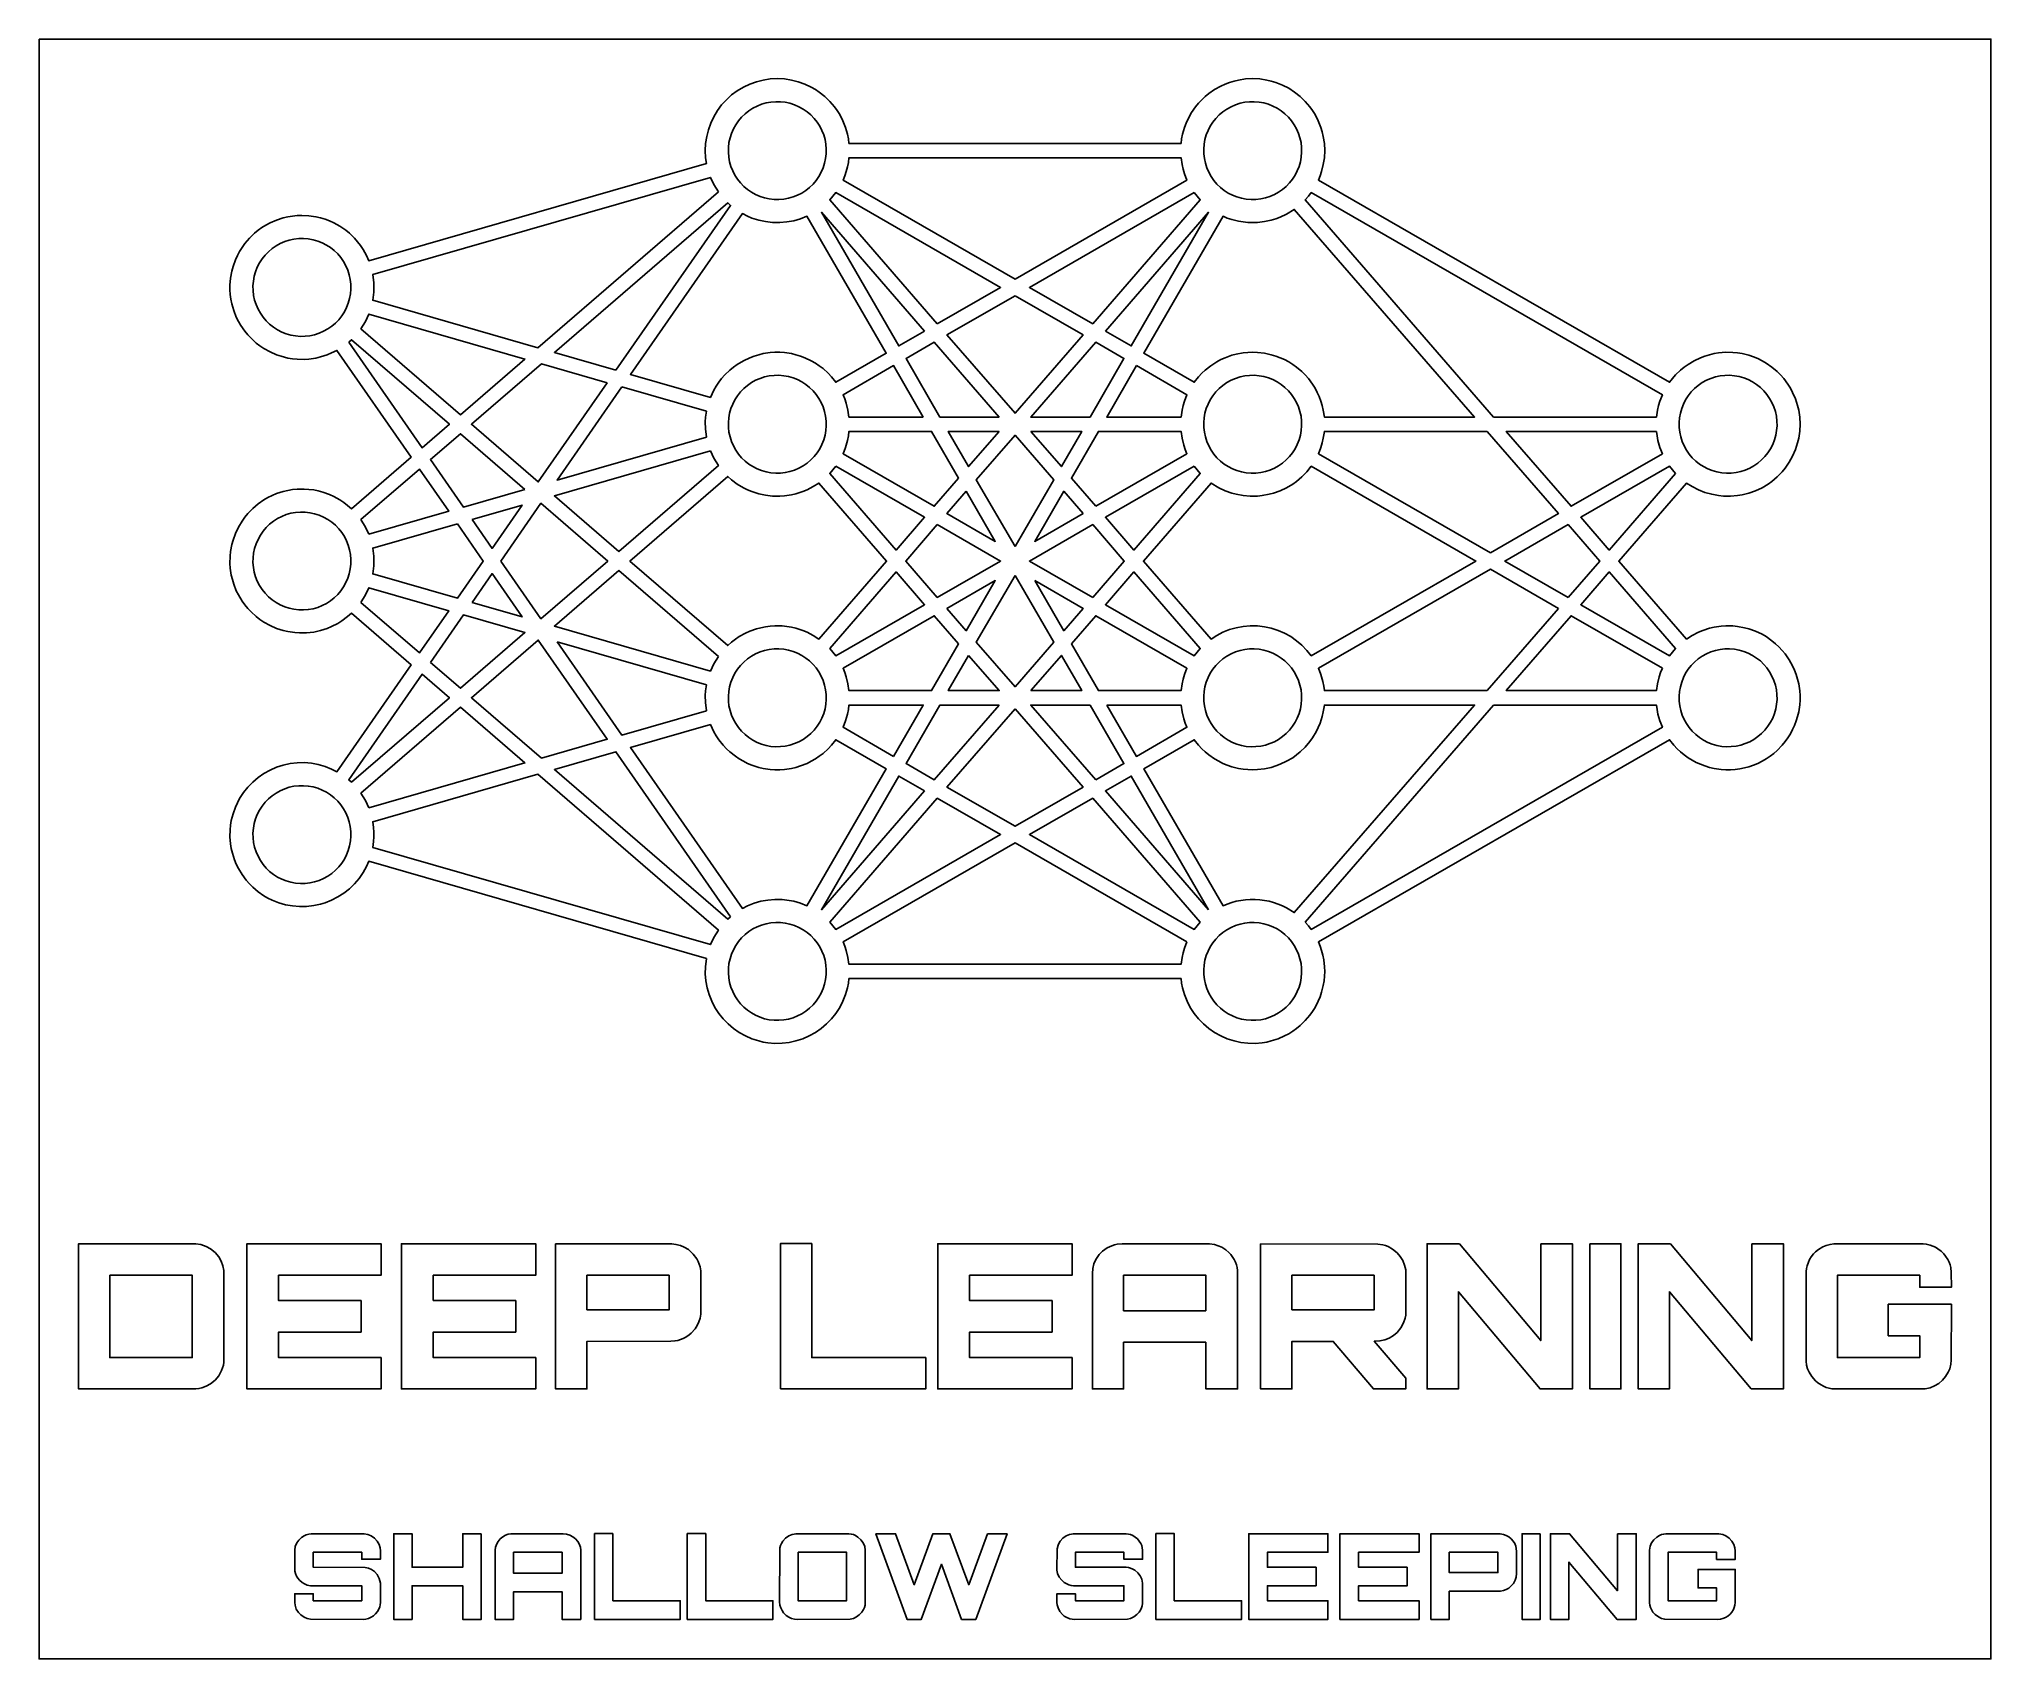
# Model space of a CAD drawing. Header units: millimetres. Extents: x 0 to 272, y 0 to 226.
import ezdxf

# ---------------------------------------------------------------- set-up
doc = ezdxf.new("R2010")
doc.units = ezdxf.units.MM

msp = doc.modelspace()

# ---------------------------------------------------------------- linework, layer by layer
at = {"layer": 'ENTGITTERRAHMEN'}
msp.add_lwpolyline([(0.5, 225.5), (271.5, 225.5), (271.5, 0.5), (0.5, 0.5)], close=True, dxfattribs=at)
at = {"layer": 'MOTIV'}
for points in [[(43.593, 198.518), (43.088, 198.934), (42.281, 199.492), (41.423, 199.969), (40.827, 200.239), (40.214, 200.469), (39.588, 200.659), (38.951, 200.808), (37.98, 200.952), (37, 201), (36.346, 200.979), (35.695, 200.914), (35.049, 200.808), (34.412, 200.659), (33.477, 200.359), (32.577, 199.969), (32, 199.66), (31.444, 199.315), (30.912, 198.934), (30.407, 198.518), (29.701, 197.836), (29.066, 197.088), (28.685, 196.556), (28.34, 196), (28.031, 195.423), (27.761, 194.827), (27.431, 193.903), (27.261, 193.271), (27.086, 192.305), (27.005, 191.327), (27.005, 190.673), (27.048, 190.02), (27.134, 189.371), (27.261, 188.729), (27.531, 187.786), (27.891, 186.873), (28.181, 186.286), (28.508, 185.719), (29.066, 184.912), (29.482, 184.407), (29.929, 183.929), (30.656, 183.27), (31.175, 182.872), (31.719, 182.508), (32.577, 182.031), (33.477, 181.641), (34.097, 181.431), (35.049, 181.192), (35.695, 181.086), (36.346, 181.021), (37.327, 181.005), (37.98, 181.048), (38.951, 181.192), (39.588, 181.341), (40.523, 181.641), (41.127, 181.891), (41.855, 182.259), (52.165, 167.419), (43.876, 160.26), (43.344, 160.73), (42.825, 161.128), (42.281, 161.492), (41.423, 161.969), (40.827, 162.239), (39.903, 162.569), (39.271, 162.739), (38.629, 162.866), (37.98, 162.952), (37.327, 162.995), (36.346, 162.979), (35.695, 162.914), (35.049, 162.808), (34.412, 162.659), (33.477, 162.359), (32.873, 162.109), (32.286, 161.819), (31.719, 161.492), (30.912, 160.934), (30.164, 160.299), (29.482, 159.593), (29.066, 159.088), (28.685, 158.556), (28.181, 157.714), (27.761, 156.827), (27.431, 155.903), (27.261, 155.271), (27.086, 154.305), (27.021, 153.654), (27.005, 152.673), (27.048, 152.02), (27.192, 151.049), (27.341, 150.412), (27.531, 149.786), (27.891, 148.873), (28.181, 148.286), (28.685, 147.444), (29.066, 146.912), (29.482, 146.407), (29.929, 145.929), (30.656, 145.27), (31.175, 144.872), (31.719, 144.508), (32.577, 144.031), (33.477, 143.641), (34.412, 143.341), (35.049, 143.192), (36.02, 143.048), (36.673, 143.005), (37.654, 143.021), (38.629, 143.134), (39.588, 143.341), (40.523, 143.641), (41.127, 143.891), (42, 144.34), (42.556, 144.685), (43.344, 145.27), (43.876, 145.74), (52.165, 138.581), (41.855, 123.741), (41.127, 124.109), (40.214, 124.469), (39.271, 124.739), (38.305, 124.914), (37.327, 124.995), (36.346, 124.979), (35.371, 124.866), (34.412, 124.659), (33.477, 124.359), (32.577, 123.969), (31.719, 123.492), (30.912, 122.934), (30.164, 122.299), (29.482, 121.593), (28.872, 120.825), (28.34, 120), (28.031, 119.423), (27.761, 118.827), (27.431, 117.903), (27.192, 116.951), (27.086, 116.305), (27.021, 115.654), (27.005, 114.673), (27.086, 113.695), (27.192, 113.049), (27.341, 112.412), (27.641, 111.477), (27.891, 110.873), (28.181, 110.286), (28.685, 109.444), (29.27, 108.656), (29.701, 108.164), (30.164, 107.701), (30.912, 107.066), (31.719, 106.508), (32.286, 106.181), (32.873, 105.891), (33.786, 105.531), (34.729, 105.261), (35.695, 105.086), (36.673, 105.005), (37.654, 105.021), (38.629, 105.134), (39.588, 105.341), (40.214, 105.531), (41.127, 105.891), (42, 106.34), (42.825, 106.872), (43.593, 107.482), (44.299, 108.164), (44.934, 108.912), (45.492, 109.719), (45.969, 110.577), (46.284, 111.287), (93.163, 97.791), (93.021, 96.654), (93.005, 95.673), (93.086, 94.695), (93.261, 93.729), (93.531, 92.786), (93.891, 91.873), (94.34, 91), (94.872, 90.175), (95.482, 89.407), (96.164, 88.701), (96.912, 88.066), (97.719, 87.508), (98.577, 87.031), (99.477, 86.641), (100.412, 86.341), (101.049, 86.192), (101.695, 86.086), (102.673, 86.005), (103.654, 86.021), (104.629, 86.134), (105.588, 86.341), (106.523, 86.641), (107.423, 87.031), (108.281, 87.508), (109.088, 88.066), (109.836, 88.701), (110.518, 89.407), (111.128, 90.175), (111.66, 91), (112.109, 91.873), (112.469, 92.786), (112.739, 93.729), (112.866, 94.371), (112.95, 95), (159.05, 95), (159.134, 94.371), (159.261, 93.729), (159.531, 92.786), (159.891, 91.873), (160.34, 91), (160.872, 90.175), (161.482, 89.407), (162.164, 88.701), (162.912, 88.066), (163.719, 87.508), (164.577, 87.031), (165.477, 86.641), (166.412, 86.341), (167.371, 86.134), (168.346, 86.021), (169.327, 86.005), (170.305, 86.086), (170.951, 86.192), (171.588, 86.341), (172.523, 86.641), (173.423, 87.031), (174, 87.34), (174.556, 87.685), (175.088, 88.066), (175.593, 88.482), (176.299, 89.164), (176.934, 89.912), (177.315, 90.444), (177.66, 91), (178.109, 91.873), (178.359, 92.477), (178.569, 93.097), (178.808, 94.049), (178.914, 94.695), (178.979, 95.346), (179, 96), (178.979, 96.654), (178.866, 97.629), (178.739, 98.271), (178.569, 98.903), (178.359, 99.523), (178.121, 100.098), (226.876, 128.169), (227.482, 127.407), (227.929, 126.929), (228.407, 126.482), (228.912, 126.066), (229.444, 125.685), (230, 125.34), (230.577, 125.031), (231.173, 124.761), (231.786, 124.531), (232.412, 124.341), (233.049, 124.192), (234.02, 124.048), (234.673, 124.005), (235.327, 124.005), (235.98, 124.048), (236.629, 124.134), (237.271, 124.261), (237.903, 124.431), (238.523, 124.641), (239.127, 124.891), (239.714, 125.181), (240.281, 125.508), (240.825, 125.872), (241.344, 126.27), (241.836, 126.701), (242.518, 127.407), (242.934, 127.912), (243.315, 128.444), (243.66, 129), (243.969, 129.577), (244.239, 130.173), (244.469, 130.786), (244.659, 131.412), (244.808, 132.049), (244.952, 133.02), (244.995, 133.673), (244.995, 134.327), (244.952, 134.98), (244.808, 135.951), (244.659, 136.588), (244.469, 137.214), (244.239, 137.827), (243.969, 138.423), (243.492, 139.281), (242.934, 140.088), (242.518, 140.593), (242.071, 141.071), (241.593, 141.518), (241.088, 141.934), (240.281, 142.492), (239.714, 142.819), (238.827, 143.239), (237.903, 143.569), (237.271, 143.739), (236.305, 143.914), (235.654, 143.979), (234.673, 143.995), (234.02, 143.952), (233.049, 143.808), (232.412, 143.659), (231.477, 143.359), (230.873, 143.109), (230, 142.66), (229.232, 142.167), (219.824, 153), (229.232, 163.833), (230, 163.34), (230.873, 162.891), (231.786, 162.531), (232.729, 162.261), (233.695, 162.086), (234.346, 162.021), (235.327, 162.005), (236.305, 162.086), (236.951, 162.192), (237.903, 162.431), (238.827, 162.761), (239.714, 163.181), (240.556, 163.685), (241.088, 164.066), (241.836, 164.701), (242.518, 165.407), (242.934, 165.912), (243.492, 166.719), (243.969, 167.577), (244.359, 168.477), (244.659, 169.412), (244.808, 170.049), (244.952, 171.02), (245, 172), (244.952, 172.98), (244.808, 173.951), (244.659, 174.588), (244.359, 175.523), (243.969, 176.423), (243.66, 177), (243.315, 177.556), (242.73, 178.344), (242.299, 178.836), (241.836, 179.299), (241.088, 179.934), (240.281, 180.492), (239.714, 180.819), (239.127, 181.109), (238.523, 181.359), (237.903, 181.569), (236.951, 181.808), (236.305, 181.914), (235.654, 181.979), (234.673, 181.995), (233.695, 181.914), (233.049, 181.808), (232.412, 181.659), (231.786, 181.469), (231.173, 181.239), (230.286, 180.819), (229.444, 180.315), (228.912, 179.934), (228.407, 179.518), (227.701, 178.836), (227.27, 178.344), (226.876, 177.831), (178.121, 205.902), (178.359, 206.477), (178.569, 207.097), (178.808, 208.049), (178.952, 209.02), (179, 210), (178.952, 210.98), (178.808, 211.951), (178.659, 212.588), (178.469, 213.214), (178.109, 214.127), (177.66, 215), (177.315, 215.556), (176.934, 216.088), (176.299, 216.836), (175.593, 217.518), (174.825, 218.128), (174, 218.66), (173.127, 219.109), (172.214, 219.469), (171.588, 219.659), (170.951, 219.808), (169.98, 219.952), (169, 220), (168.02, 219.952), (167.049, 219.808), (166.412, 219.659), (165.786, 219.469), (165.173, 219.239), (164.577, 218.969), (163.719, 218.492), (162.912, 217.934), (162.407, 217.518), (161.929, 217.071), (161.482, 216.593), (161.066, 216.088), (160.508, 215.281), (160.031, 214.423), (159.761, 213.827), (159.531, 213.214), (159.261, 212.271), (159.134, 211.629), (159.05, 211), (112.95, 211), (112.866, 211.629), (112.739, 212.271), (112.469, 213.214), (112.109, 214.127), (111.66, 215), (111.315, 215.556), (110.934, 216.088), (110.299, 216.836), (109.593, 217.518), (108.825, 218.128), (108.281, 218.492), (107.714, 218.819), (106.827, 219.239), (105.903, 219.569), (104.951, 219.808), (103.98, 219.952), (103, 220), (102.02, 219.952), (101.049, 219.808), (100.097, 219.569), (99.173, 219.239), (98.286, 218.819), (97.444, 218.315), (96.656, 217.73), (95.929, 217.071), (95.27, 216.344), (94.685, 215.556), (94.181, 214.714), (93.761, 213.827), (93.431, 212.903), (93.192, 211.951), (93.048, 210.98), (93, 210), (93.048, 209.02), (93.163, 208.209), (46.284, 194.713), (45.969, 195.423), (45.492, 196.281), (45.128, 196.825), (44.73, 197.344), (44.299, 197.836)], [(109.099, 206.992), (108.775, 206.409), (108.395, 205.86), (107.963, 205.352), (107.484, 204.887), (106.961, 204.473), (106.4, 204.111), (105.806, 203.806), (105.186, 203.561), (104.544, 203.378), (103.888, 203.258), (103.222, 203.204), (102.555, 203.215), (101.892, 203.291), (101.24, 203.432), (100.605, 203.636), (99.992, 203.901), (99.409, 204.225), (98.86, 204.605), (98.352, 205.037), (97.887, 205.516), (97.473, 206.039), (97.111, 206.6), (96.806, 207.194), (96.561, 207.814), (96.378, 208.456), (96.258, 209.112), (96.204, 209.778), (96.215, 210.445), (96.291, 211.108), (96.432, 211.76), (96.636, 212.395), (96.901, 213.008), (97.225, 213.591), (97.605, 214.14), (98.037, 214.648), (98.516, 215.113), (99.039, 215.527), (99.6, 215.889), (100.194, 216.194), (100.814, 216.439), (101.456, 216.622), (102.112, 216.742), (102.778, 216.796), (103.445, 216.785), (104.108, 216.709), (104.76, 216.568), (105.395, 216.364), (106.008, 216.099), (106.591, 215.775), (107.14, 215.395), (107.648, 214.963), (108.113, 214.484), (108.527, 213.961), (108.889, 213.4), (109.194, 212.806), (109.439, 212.186), (109.622, 211.544), (109.742, 210.888), (109.796, 210.222), (109.785, 209.555), (109.709, 208.892), (109.568, 208.24), (109.364, 207.605)], [(175.194, 207.194), (174.889, 206.6), (174.527, 206.039), (174.113, 205.516), (173.648, 205.037), (173.14, 204.605), (172.591, 204.225), (172.008, 203.901), (171.395, 203.636), (170.76, 203.432), (170.108, 203.291), (169.445, 203.215), (168.778, 203.204), (168.112, 203.258), (167.456, 203.378), (166.814, 203.561), (166.194, 203.806), (165.6, 204.111), (165.039, 204.473), (164.516, 204.887), (164.037, 205.352), (163.605, 205.86), (163.225, 206.409), (162.901, 206.992), (162.636, 207.605), (162.432, 208.24), (162.291, 208.892), (162.215, 209.555), (162.204, 210.222), (162.258, 210.888), (162.378, 211.544), (162.561, 212.186), (162.806, 212.806), (163.111, 213.4), (163.473, 213.961), (163.887, 214.484), (164.352, 214.963), (164.86, 215.395), (165.409, 215.775), (165.992, 216.099), (166.605, 216.364), (167.24, 216.568), (167.892, 216.709), (168.555, 216.785), (169.222, 216.796), (169.888, 216.742), (170.544, 216.622), (171.186, 216.439), (171.806, 216.194), (172.4, 215.889), (172.961, 215.527), (173.484, 215.113), (173.963, 214.648), (174.395, 214.14), (174.775, 213.591), (175.099, 213.008), (175.364, 212.395), (175.568, 211.76), (175.709, 211.108), (175.785, 210.445), (175.796, 209.778), (175.742, 209.112), (175.622, 208.456), (175.439, 207.814)], [(159.341, 207.412), (159.531, 206.786), (159.879, 205.902), (136, 192.154), (112.121, 205.902), (112.359, 206.477), (112.569, 207.097), (112.739, 207.729), (112.866, 208.371), (112.95, 209), (159.05, 209), (159.192, 208.049)], [(94.817, 204.254), (69.756, 182.611), (46.837, 189.209), (46.979, 190.346), (47, 191), (46.979, 191.654), (46.837, 192.791), (93.716, 206.287), (94.181, 205.286)], [(125.215, 185.944), (110.279, 203.144), (110.73, 203.656), (111.124, 204.169), (133.996, 191)], [(160.876, 204.169), (161.27, 203.656), (161.721, 203.144), (146.785, 185.944), (138.004, 191)], [(225.05, 173), (202.456, 173), (176.279, 203.144), (176.73, 203.656), (177.124, 204.169), (225.879, 176.098), (225.531, 175.214), (225.341, 174.588), (225.192, 173.951)], [(80.588, 179.493), (72.051, 181.95), (96.124, 202.74), (96.502, 202.4)], [(103.327, 200.005), (104.305, 200.086), (105.271, 200.261), (106.214, 200.531), (107.12, 200.888), (118.132, 181.866), (111.124, 177.831), (110.518, 178.593), (110.071, 179.071), (109.344, 179.73), (108.825, 180.128), (108.281, 180.492), (107.714, 180.819), (106.827, 181.239), (106.214, 181.469), (105.588, 181.659), (104.951, 181.808), (103.98, 181.952), (103.327, 181.995), (102.673, 181.995), (102.02, 181.952), (101.049, 181.808), (100.412, 181.659), (99.786, 181.469), (99.173, 181.239), (98.286, 180.819), (97.444, 180.315), (96.912, 179.934), (96.407, 179.518), (95.701, 178.836), (95.27, 178.344), (94.872, 177.825), (94.508, 177.281), (94.181, 176.714), (93.716, 175.713), (82.617, 178.908), (98.145, 201.259), (98.873, 200.891), (99.477, 200.641), (100.412, 200.341), (101.371, 200.134), (102.346, 200.021)], [(123.449, 184.928), (119.866, 182.864), (109.115, 201.433)], [(148.551, 184.928), (162.885, 201.433), (152.134, 182.864)], [(169, 200), (169.654, 200.021), (170.629, 200.134), (171.588, 200.341), (172.214, 200.531), (172.827, 200.761), (173.714, 201.181), (174.768, 201.833), (199.807, 173), (178.95, 173), (178.808, 173.951), (178.659, 174.588), (178.469, 175.214), (178.239, 175.827), (177.969, 176.423), (177.66, 177), (177.315, 177.556), (176.73, 178.344), (176.299, 178.836), (175.836, 179.299), (175.088, 179.934), (174.556, 180.315), (174, 180.66), (173.423, 180.969), (172.827, 181.239), (172.214, 181.469), (171.588, 181.659), (170.629, 181.866), (169.654, 181.979), (169, 182), (168.346, 181.979), (167.695, 181.914), (166.729, 181.739), (166.097, 181.569), (165.173, 181.239), (164.577, 180.969), (164, 180.66), (163.175, 180.128), (162.407, 179.518), (161.929, 179.071), (161.482, 178.593), (160.876, 177.831), (153.868, 181.866), (164.88, 200.888), (165.477, 200.641), (166.097, 200.431), (167.049, 200.192), (167.695, 200.086), (168.346, 200.021)], [(43.194, 188.194), (42.889, 187.6), (42.527, 187.039), (42.113, 186.516), (41.648, 186.037), (41.14, 185.605), (40.591, 185.225), (40.008, 184.901), (39.395, 184.636), (38.76, 184.432), (38.108, 184.291), (37.445, 184.215), (36.778, 184.204), (36.112, 184.258), (35.456, 184.378), (34.814, 184.561), (34.194, 184.806), (33.6, 185.111), (33.039, 185.473), (32.516, 185.887), (32.037, 186.352), (31.605, 186.86), (31.225, 187.409), (30.901, 187.992), (30.636, 188.605), (30.432, 189.24), (30.291, 189.892), (30.215, 190.555), (30.204, 191.222), (30.258, 191.888), (30.378, 192.544), (30.561, 193.186), (30.806, 193.806), (31.111, 194.4), (31.473, 194.961), (31.887, 195.484), (32.352, 195.963), (32.86, 196.395), (33.409, 196.775), (33.992, 197.099), (34.605, 197.364), (35.24, 197.568), (35.892, 197.709), (36.555, 197.785), (37.222, 197.796), (37.888, 197.742), (38.544, 197.622), (39.186, 197.439), (39.806, 197.194), (40.4, 196.889), (40.961, 196.527), (41.484, 196.113), (41.963, 195.648), (42.395, 195.14), (42.775, 194.591), (43.099, 194.008), (43.364, 193.395), (43.568, 192.76), (43.709, 192.108), (43.785, 191.445), (43.796, 190.778), (43.742, 190.112), (43.622, 189.456), (43.439, 188.814)], [(136, 189.846), (145.449, 184.406), (136, 173.525), (126.551, 184.406)], [(45.819, 186.286), (46.284, 187.287), (67.949, 181.05), (59, 173.321), (45.183, 185.254)], [(43.498, 183.4), (43.876, 183.74), (57.47, 172), (53.687, 168.733)], [(133.807, 173), (125.577, 173), (120.868, 181.134), (124.785, 183.389)], [(146.423, 173), (138.193, 173), (147.215, 183.389), (151.132, 181.134)], [(79.383, 177.758), (69.813, 163.983), (60.53, 172), (70.244, 180.389)], [(123.266, 173), (112.95, 173), (112.808, 173.951), (112.569, 174.903), (112.359, 175.523), (112.121, 176.098), (119.134, 180.136)], [(152.866, 180.136), (159.879, 176.098), (159.531, 175.214), (159.341, 174.588), (159.192, 173.951), (159.05, 173), (148.734, 173)], [(81.412, 177.174), (93.163, 173.791), (93.048, 172.98), (93.005, 172.327), (93.021, 171.346), (93.163, 170.209), (72.426, 164.239)], [(109.194, 169.194), (108.889, 168.6), (108.527, 168.039), (108.113, 167.516), (107.648, 167.037), (107.14, 166.605), (106.591, 166.225), (106.008, 165.901), (105.395, 165.636), (104.76, 165.432), (104.108, 165.291), (103.445, 165.215), (102.778, 165.204), (102.112, 165.258), (101.456, 165.378), (100.814, 165.561), (100.194, 165.806), (99.6, 166.111), (99.039, 166.473), (98.516, 166.887), (98.037, 167.352), (97.605, 167.86), (97.225, 168.409), (96.901, 168.992), (96.636, 169.605), (96.432, 170.24), (96.291, 170.892), (96.215, 171.555), (96.204, 172.222), (96.258, 172.888), (96.378, 173.544), (96.561, 174.186), (96.806, 174.806), (97.111, 175.4), (97.473, 175.961), (97.887, 176.484), (98.352, 176.963), (98.86, 177.395), (99.409, 177.775), (99.992, 178.099), (100.605, 178.364), (101.24, 178.568), (101.892, 178.709), (102.555, 178.785), (103.222, 178.796), (103.888, 178.742), (104.544, 178.622), (105.186, 178.439), (105.806, 178.194), (106.4, 177.889), (106.961, 177.527), (107.484, 177.113), (107.963, 176.648), (108.395, 176.14), (108.775, 175.591), (109.099, 175.008), (109.364, 174.395), (109.568, 173.76), (109.709, 173.108), (109.785, 172.445), (109.796, 171.778), (109.742, 171.112), (109.622, 170.456), (109.439, 169.814)], [(175.194, 169.194), (174.889, 168.6), (174.527, 168.039), (174.113, 167.516), (173.648, 167.037), (173.14, 166.605), (172.591, 166.225), (172.008, 165.901), (171.395, 165.636), (170.76, 165.432), (170.108, 165.291), (169.445, 165.215), (168.778, 165.204), (168.112, 165.258), (167.456, 165.378), (166.814, 165.561), (166.194, 165.806), (165.6, 166.111), (165.039, 166.473), (164.516, 166.887), (164.037, 167.352), (163.605, 167.86), (163.225, 168.409), (162.901, 168.992), (162.636, 169.605), (162.432, 170.24), (162.291, 170.892), (162.215, 171.555), (162.204, 172.222), (162.258, 172.888), (162.378, 173.544), (162.561, 174.186), (162.806, 174.806), (163.111, 175.4), (163.473, 175.961), (163.887, 176.484), (164.352, 176.963), (164.86, 177.395), (165.409, 177.775), (165.992, 178.099), (166.605, 178.364), (167.24, 178.568), (167.892, 178.709), (168.555, 178.785), (169.222, 178.796), (169.888, 178.742), (170.544, 178.622), (171.186, 178.439), (171.806, 178.194), (172.4, 177.889), (172.961, 177.527), (173.484, 177.113), (173.963, 176.648), (174.395, 176.14), (174.775, 175.591), (175.099, 175.008), (175.364, 174.395), (175.568, 173.76), (175.709, 173.108), (175.785, 172.445), (175.796, 171.778), (175.742, 171.112), (175.622, 170.456), (175.439, 169.814)], [(241.194, 169.194), (240.889, 168.6), (240.527, 168.039), (240.113, 167.516), (239.648, 167.037), (239.14, 166.605), (238.591, 166.225), (238.008, 165.901), (237.395, 165.636), (236.76, 165.432), (236.108, 165.291), (235.445, 165.215), (234.778, 165.204), (234.112, 165.258), (233.456, 165.378), (232.814, 165.561), (232.194, 165.806), (231.6, 166.111), (231.039, 166.473), (230.516, 166.887), (230.037, 167.352), (229.605, 167.86), (229.225, 168.409), (228.901, 168.992), (228.636, 169.605), (228.432, 170.24), (228.291, 170.892), (228.215, 171.555), (228.204, 172.222), (228.258, 172.888), (228.378, 173.544), (228.561, 174.186), (228.806, 174.806), (229.111, 175.4), (229.473, 175.961), (229.887, 176.484), (230.352, 176.963), (230.86, 177.395), (231.409, 177.775), (231.992, 178.099), (232.605, 178.364), (233.24, 178.568), (233.892, 178.709), (234.555, 178.785), (235.222, 178.796), (235.888, 178.742), (236.544, 178.622), (237.186, 178.439), (237.806, 178.194), (238.4, 177.889), (238.961, 177.527), (239.484, 177.113), (239.963, 176.648), (240.395, 176.14), (240.775, 175.591), (241.099, 175.008), (241.364, 174.395), (241.568, 173.76), (241.709, 173.108), (241.785, 172.445), (241.796, 171.778), (241.742, 171.112), (241.622, 170.456), (241.439, 169.814)], [(128.177, 164.517), (124.785, 160.611), (112.121, 167.902), (112.469, 168.786), (112.739, 169.729), (112.866, 170.371), (112.95, 171), (124.423, 171)], [(133.807, 171), (129.564, 166.113), (126.734, 171)], [(138.193, 171), (145.266, 171), (142.436, 166.113)], [(147.215, 160.611), (143.823, 164.517), (147.577, 171), (159.05, 171), (159.192, 170.049), (159.431, 169.097), (159.641, 168.477), (159.879, 167.902)], [(202, 154.154), (178.121, 167.902), (178.469, 168.786), (178.659, 169.412), (178.808, 170.049), (178.95, 171), (201.544, 171), (211.449, 159.594)], [(225.05, 171), (225.134, 170.371), (225.261, 169.729), (225.531, 168.786), (225.879, 167.902), (213.215, 160.611), (204.193, 171)], [(67.949, 162.95), (59.412, 160.493), (54.835, 167.081), (59, 170.679)], [(93.716, 168.287), (94.181, 167.286), (94.817, 166.254), (81, 154.321), (72.051, 162.05)], [(136, 154.996), (130.623, 164.283), (136, 170.475), (141.377, 164.283)], [(46.284, 156.713), (45.819, 157.714), (45.183, 158.746), (53.313, 165.767), (57.383, 159.908)], [(111.124, 166.169), (123.449, 159.072), (119.5, 154.525), (110.279, 165.144), (110.73, 165.656)], [(160.876, 166.169), (161.27, 165.656), (161.721, 165.144), (152.5, 154.525), (148.551, 159.072)], [(167.695, 162.086), (168.673, 162.005), (169.654, 162.021), (170.305, 162.086), (171.271, 162.261), (171.903, 162.431), (172.827, 162.761), (173.714, 163.181), (174.556, 163.685), (175.088, 164.066), (175.836, 164.701), (176.518, 165.407), (177.124, 166.169), (199.996, 153), (177.124, 139.831), (176.518, 140.593), (175.836, 141.299), (175.088, 141.934), (174.281, 142.492), (173.423, 142.969), (172.523, 143.359), (171.588, 143.659), (170.629, 143.866), (169.654, 143.979), (168.673, 143.995), (167.695, 143.914), (166.729, 143.739), (165.786, 143.469), (164.873, 143.109), (164, 142.66), (163.232, 142.167), (153.824, 153), (163.232, 163.833), (164.286, 163.181), (165.173, 162.761), (166.097, 162.431), (166.729, 162.261)], [(227.721, 165.144), (218.5, 154.525), (214.551, 159.072), (226.876, 166.169), (227.27, 165.656)], [(104.305, 143.914), (103.654, 143.979), (102.673, 143.995), (102.02, 143.952), (101.371, 143.866), (100.729, 143.739), (100.097, 143.569), (99.173, 143.239), (98.577, 142.969), (97.719, 142.492), (97.175, 142.128), (96.656, 141.73), (96.124, 141.26), (82.53, 153), (96.124, 164.74), (96.656, 164.27), (97.444, 163.685), (98.286, 163.181), (98.873, 162.891), (99.477, 162.641), (100.412, 162.341), (101.371, 162.134), (102.346, 162.021), (103.327, 162.005), (103.98, 162.048), (104.951, 162.192), (105.588, 162.341), (106.523, 162.641), (107.127, 162.891), (108, 163.34), (108.768, 163.833), (118.176, 153), (108.768, 142.167), (108, 142.66), (107.127, 143.109), (106.523, 143.359), (105.588, 143.659), (104.951, 143.808)], [(129.236, 162.687), (133.265, 155.729), (126.551, 159.594)], [(145.449, 159.594), (138.735, 155.729), (142.764, 162.687)], [(60.617, 158.758), (67.574, 160.761), (63.4, 154.753)], [(64.618, 153), (70.187, 161.017), (79.47, 153), (70.187, 144.983)], [(43.099, 149.992), (42.775, 149.409), (42.395, 148.86), (41.963, 148.352), (41.484, 147.887), (40.961, 147.473), (40.4, 147.111), (39.806, 146.806), (39.186, 146.561), (38.544, 146.378), (37.888, 146.258), (37.222, 146.204), (36.555, 146.215), (35.892, 146.291), (35.24, 146.432), (34.605, 146.636), (33.992, 146.901), (33.409, 147.225), (32.86, 147.605), (32.352, 148.037), (31.887, 148.516), (31.473, 149.039), (31.111, 149.6), (30.806, 150.194), (30.561, 150.814), (30.378, 151.456), (30.258, 152.112), (30.204, 152.778), (30.215, 153.445), (30.291, 154.108), (30.432, 154.76), (30.636, 155.395), (30.901, 156.008), (31.225, 156.591), (31.605, 157.14), (32.037, 157.648), (32.516, 158.113), (33.039, 158.527), (33.6, 158.889), (34.194, 159.194), (34.814, 159.439), (35.456, 159.622), (36.112, 159.742), (36.778, 159.796), (37.445, 159.785), (38.108, 159.709), (38.76, 159.568), (39.395, 159.364), (40.008, 159.099), (40.591, 158.775), (41.14, 158.395), (41.648, 157.963), (42.113, 157.484), (42.527, 156.961), (42.889, 156.4), (43.194, 155.806), (43.439, 155.186), (43.622, 154.544), (43.742, 153.888), (43.796, 153.222), (43.785, 152.555), (43.709, 151.892), (43.568, 151.24), (43.364, 150.605)], [(58.588, 158.174), (62.182, 153), (58.588, 147.826), (46.837, 151.209), (46.979, 152.346), (47, 153), (46.979, 153.654), (46.837, 154.791)], [(125.215, 158.056), (133.996, 153), (125.215, 147.944), (120.824, 153)], [(146.785, 147.944), (138.004, 153), (146.785, 158.056), (151.176, 153)], [(212.785, 147.944), (204.004, 153), (212.785, 158.056), (217.176, 153)], [(211.449, 146.406), (201.544, 135), (178.95, 135), (178.866, 135.629), (178.739, 136.271), (178.469, 137.214), (178.121, 138.098), (202, 151.846)], [(45.183, 147.254), (45.819, 148.286), (46.284, 149.287), (57.383, 146.092), (53.313, 140.233)], [(60.617, 147.242), (63.4, 151.247), (67.574, 145.239)], [(94.817, 139.746), (94.181, 138.714), (93.716, 137.713), (72.051, 143.95), (81, 151.679)], [(110.279, 140.856), (119.5, 151.475), (123.449, 146.928), (111.124, 139.831), (110.73, 140.344)], [(126.551, 146.406), (133.265, 150.271), (129.236, 143.313)], [(136, 151.004), (141.377, 141.717), (136, 135.525), (130.623, 141.717)], [(138.735, 150.271), (145.449, 146.406), (142.764, 143.313)], [(161.27, 140.344), (160.876, 139.831), (148.551, 146.928), (152.5, 151.475), (161.721, 140.856)], [(227.27, 140.344), (226.876, 139.831), (214.551, 146.928), (218.5, 151.475), (227.721, 140.856)], [(54.835, 138.919), (59.412, 145.507), (67.949, 143.05), (59, 135.321)], [(128.177, 141.483), (124.423, 135), (112.95, 135), (112.808, 135.951), (112.569, 136.903), (112.359, 137.523), (112.121, 138.098), (124.785, 145.389)], [(143.823, 141.483), (147.215, 145.389), (159.879, 138.098), (159.531, 137.214), (159.341, 136.588), (159.192, 135.951), (159.05, 135), (147.577, 135)], [(225.879, 138.098), (225.641, 137.523), (225.431, 136.903), (225.192, 135.951), (225.05, 135), (204.193, 135), (213.215, 145.389)], [(70.244, 125.611), (60.53, 134), (69.813, 142.017), (79.383, 128.242)], [(72.426, 141.761), (93.163, 135.791), (93.048, 134.98), (93.005, 134.327), (93.021, 133.346), (93.163, 132.209), (81.412, 128.826)], [(109.194, 131.194), (108.889, 130.6), (108.527, 130.039), (108.113, 129.516), (107.648, 129.037), (107.14, 128.605), (106.591, 128.225), (106.008, 127.901), (105.395, 127.636), (104.76, 127.432), (104.108, 127.291), (103.445, 127.215), (102.778, 127.204), (102.112, 127.258), (101.456, 127.378), (100.814, 127.561), (100.194, 127.806), (99.6, 128.111), (99.039, 128.473), (98.516, 128.887), (98.037, 129.352), (97.605, 129.86), (97.225, 130.409), (96.901, 130.992), (96.636, 131.605), (96.432, 132.24), (96.291, 132.892), (96.215, 133.555), (96.204, 134.222), (96.258, 134.888), (96.378, 135.544), (96.561, 136.186), (96.806, 136.806), (97.111, 137.4), (97.473, 137.961), (97.887, 138.484), (98.352, 138.963), (98.86, 139.395), (99.409, 139.775), (99.992, 140.099), (100.605, 140.364), (101.24, 140.568), (101.892, 140.709), (102.555, 140.785), (103.222, 140.796), (103.888, 140.742), (104.544, 140.622), (105.186, 140.439), (105.806, 140.194), (106.4, 139.889), (106.961, 139.527), (107.484, 139.113), (107.963, 138.648), (108.395, 138.14), (108.775, 137.591), (109.099, 137.008), (109.364, 136.395), (109.568, 135.76), (109.709, 135.108), (109.785, 134.445), (109.796, 133.778), (109.742, 133.112), (109.622, 132.456), (109.439, 131.814)], [(129.564, 139.887), (133.807, 135), (126.734, 135)], [(138.193, 135), (142.436, 139.887), (145.266, 135)], [(175.194, 131.194), (174.889, 130.6), (174.527, 130.039), (174.113, 129.516), (173.648, 129.037), (173.14, 128.605), (172.591, 128.225), (172.008, 127.901), (171.395, 127.636), (170.76, 127.432), (170.108, 127.291), (169.445, 127.215), (168.778, 127.204), (168.112, 127.258), (167.456, 127.378), (166.814, 127.561), (166.194, 127.806), (165.6, 128.111), (165.039, 128.473), (164.516, 128.887), (164.037, 129.352), (163.605, 129.86), (163.225, 130.409), (162.901, 130.992), (162.636, 131.605), (162.432, 132.24), (162.291, 132.892), (162.215, 133.555), (162.204, 134.222), (162.258, 134.888), (162.378, 135.544), (162.561, 136.186), (162.806, 136.806), (163.111, 137.4), (163.473, 137.961), (163.887, 138.484), (164.352, 138.963), (164.86, 139.395), (165.409, 139.775), (165.992, 140.099), (166.605, 140.364), (167.24, 140.568), (167.892, 140.709), (168.555, 140.785), (169.222, 140.796), (169.888, 140.742), (170.544, 140.622), (171.186, 140.439), (171.806, 140.194), (172.4, 139.889), (172.961, 139.527), (173.484, 139.113), (173.963, 138.648), (174.395, 138.14), (174.775, 137.591), (175.099, 137.008), (175.364, 136.395), (175.568, 135.76), (175.709, 135.108), (175.785, 134.445), (175.796, 133.778), (175.742, 133.112), (175.622, 132.456), (175.439, 131.814)], [(241.194, 131.194), (240.889, 130.6), (240.527, 130.039), (240.113, 129.516), (239.648, 129.037), (239.14, 128.605), (238.591, 128.225), (238.008, 127.901), (237.395, 127.636), (236.76, 127.432), (236.108, 127.291), (235.445, 127.215), (234.778, 127.204), (234.112, 127.258), (233.456, 127.378), (232.814, 127.561), (232.194, 127.806), (231.6, 128.111), (231.039, 128.473), (230.516, 128.887), (230.037, 129.352), (229.605, 129.86), (229.225, 130.409), (228.901, 130.992), (228.636, 131.605), (228.432, 132.24), (228.291, 132.892), (228.215, 133.555), (228.204, 134.222), (228.258, 134.888), (228.378, 135.544), (228.561, 136.186), (228.806, 136.806), (229.111, 137.4), (229.473, 137.961), (229.887, 138.484), (230.352, 138.963), (230.86, 139.395), (231.409, 139.775), (231.992, 140.099), (232.605, 140.364), (233.24, 140.568), (233.892, 140.709), (234.555, 140.785), (235.222, 140.796), (235.888, 140.742), (236.544, 140.622), (237.186, 140.439), (237.806, 140.194), (238.4, 139.889), (238.961, 139.527), (239.484, 139.113), (239.963, 138.648), (240.395, 138.14), (240.775, 137.591), (241.099, 137.008), (241.364, 136.395), (241.568, 135.76), (241.709, 135.108), (241.785, 134.445), (241.796, 133.778), (241.742, 133.112), (241.622, 132.456), (241.439, 131.814)], [(43.876, 122.26), (43.498, 122.6), (53.687, 137.267), (57.47, 134)], [(119.134, 125.864), (112.121, 129.902), (112.469, 130.786), (112.739, 131.729), (112.866, 132.371), (112.95, 133), (123.266, 133)], [(133.807, 133), (124.785, 122.611), (120.868, 124.866), (125.577, 133)], [(147.215, 122.611), (138.193, 133), (146.423, 133), (151.132, 124.866)], [(148.734, 133), (159.05, 133), (159.192, 132.049), (159.431, 131.097), (159.641, 130.477), (159.879, 129.902), (152.866, 125.864)], [(164.286, 125.181), (164.873, 124.891), (165.477, 124.641), (166.097, 124.431), (167.049, 124.192), (167.695, 124.086), (168.346, 124.021), (169, 124), (169.654, 124.021), (170.629, 124.134), (171.588, 124.341), (172.214, 124.531), (172.827, 124.761), (173.714, 125.181), (174.556, 125.685), (175.088, 126.066), (175.593, 126.482), (176.299, 127.164), (176.934, 127.912), (177.315, 128.444), (177.819, 129.286), (178.109, 129.873), (178.359, 130.477), (178.659, 131.412), (178.808, 132.049), (178.95, 133), (199.807, 133), (174.768, 104.167), (173.714, 104.819), (173.127, 105.109), (172.523, 105.359), (171.903, 105.569), (171.271, 105.739), (170.629, 105.866), (169.98, 105.952), (169.327, 105.995), (168.673, 105.995), (168.02, 105.952), (167.371, 105.866), (166.729, 105.739), (166.097, 105.569), (165.477, 105.359), (164.88, 105.112), (153.868, 124.134), (160.876, 128.169), (161.482, 127.407), (161.929, 126.929), (162.407, 126.482), (162.912, 126.066), (163.719, 125.508)], [(176.279, 102.856), (202.456, 133), (225.05, 133), (225.134, 132.371), (225.261, 131.729), (225.531, 130.786), (225.879, 129.902), (177.124, 101.831), (176.73, 102.344)], [(46.284, 118.713), (45.819, 119.714), (45.183, 120.746), (59, 132.679), (67.949, 124.95)], [(101.695, 105.914), (100.729, 105.739), (99.786, 105.469), (98.873, 105.109), (98.145, 104.741), (82.617, 127.092), (93.716, 130.287), (94.181, 129.286), (94.508, 128.719), (94.872, 128.175), (95.482, 127.407), (95.929, 126.929), (96.407, 126.482), (97.175, 125.872), (97.719, 125.508), (98.286, 125.181), (98.873, 124.891), (99.477, 124.641), (100.412, 124.341), (101.049, 124.192), (102.02, 124.048), (102.673, 124.005), (103.327, 124.005), (103.98, 124.048), (104.951, 124.192), (105.588, 124.341), (106.214, 124.531), (107.127, 124.891), (107.714, 125.181), (108.281, 125.508), (108.825, 125.872), (109.344, 126.27), (110.071, 126.929), (110.518, 127.407), (111.124, 128.169), (118.132, 124.134), (107.12, 105.112), (106.214, 105.469), (105.271, 105.739), (104.305, 105.914), (103.654, 105.979), (102.673, 105.995)], [(136, 132.475), (145.449, 121.594), (136, 116.154), (126.551, 121.594)], [(96.502, 103.6), (96.124, 103.26), (72.051, 124.05), (80.588, 126.507)], [(94.181, 100.714), (93.716, 99.713), (46.837, 113.209), (46.952, 114.02), (46.995, 114.673), (46.995, 115.327), (46.952, 115.98), (46.837, 116.791), (69.756, 123.389), (94.817, 101.746)], [(123.449, 121.072), (109.115, 104.567), (119.866, 123.136)], [(162.885, 104.567), (148.551, 121.072), (152.134, 123.136)], [(43.194, 112.194), (42.889, 111.6), (42.527, 111.039), (42.113, 110.516), (41.648, 110.037), (41.14, 109.605), (40.591, 109.225), (40.008, 108.901), (39.395, 108.636), (38.76, 108.432), (38.108, 108.291), (37.445, 108.215), (36.778, 108.204), (36.112, 108.258), (35.456, 108.378), (34.814, 108.561), (34.194, 108.806), (33.6, 109.111), (33.039, 109.473), (32.516, 109.887), (32.037, 110.352), (31.605, 110.86), (31.225, 111.409), (30.901, 111.992), (30.636, 112.605), (30.432, 113.24), (30.291, 113.892), (30.215, 114.555), (30.204, 115.222), (30.258, 115.888), (30.378, 116.544), (30.561, 117.186), (30.806, 117.806), (31.111, 118.4), (31.473, 118.961), (31.887, 119.484), (32.352, 119.963), (32.86, 120.395), (33.409, 120.775), (33.992, 121.099), (34.605, 121.364), (35.24, 121.568), (35.892, 121.709), (36.555, 121.785), (37.222, 121.796), (37.888, 121.742), (38.544, 121.622), (39.186, 121.439), (39.806, 121.194), (40.4, 120.889), (40.961, 120.527), (41.484, 120.113), (41.963, 119.648), (42.395, 119.14), (42.775, 118.591), (43.099, 118.008), (43.364, 117.395), (43.568, 116.76), (43.709, 116.108), (43.785, 115.445), (43.796, 114.778), (43.742, 114.112), (43.622, 113.456), (43.439, 112.814)], [(110.279, 102.856), (125.215, 120.056), (133.996, 115), (111.124, 101.831), (110.73, 102.344)], [(161.721, 102.856), (160.876, 101.831), (138.004, 115), (146.785, 120.056)], [(159.879, 100.098), (159.531, 99.214), (159.341, 98.588), (159.192, 97.951), (159.05, 97), (112.95, 97), (112.808, 97.951), (112.569, 98.903), (112.359, 99.523), (112.121, 100.098), (136, 113.846)], [(109.099, 92.992), (108.775, 92.409), (108.395, 91.86), (107.963, 91.352), (107.484, 90.887), (106.961, 90.473), (106.4, 90.111), (105.806, 89.806), (105.186, 89.561), (104.544, 89.378), (103.888, 89.258), (103.222, 89.204), (102.555, 89.215), (101.892, 89.291), (101.24, 89.432), (100.605, 89.636), (99.992, 89.901), (99.409, 90.225), (98.86, 90.605), (98.352, 91.037), (97.887, 91.516), (97.473, 92.039), (97.111, 92.6), (96.806, 93.194), (96.561, 93.814), (96.378, 94.456), (96.258, 95.112), (96.204, 95.778), (96.215, 96.445), (96.291, 97.108), (96.432, 97.76), (96.636, 98.395), (96.901, 99.008), (97.225, 99.591), (97.605, 100.14), (98.037, 100.648), (98.516, 101.113), (99.039, 101.527), (99.6, 101.889), (100.194, 102.194), (100.814, 102.439), (101.456, 102.622), (102.112, 102.742), (102.778, 102.796), (103.445, 102.785), (104.108, 102.709), (104.76, 102.568), (105.395, 102.364), (106.008, 102.099), (106.591, 101.775), (107.14, 101.395), (107.648, 100.963), (108.113, 100.484), (108.527, 99.961), (108.889, 99.4), (109.194, 98.806), (109.439, 98.186), (109.622, 97.544), (109.742, 96.888), (109.796, 96.222), (109.785, 95.555), (109.709, 94.892), (109.568, 94.24), (109.364, 93.605)], [(175.194, 93.194), (174.889, 92.6), (174.527, 92.039), (174.113, 91.516), (173.648, 91.037), (173.14, 90.605), (172.591, 90.225), (172.008, 89.901), (171.395, 89.636), (170.76, 89.432), (170.108, 89.291), (169.445, 89.215), (168.778, 89.204), (168.112, 89.258), (167.456, 89.378), (166.814, 89.561), (166.194, 89.806), (165.6, 90.111), (165.039, 90.473), (164.516, 90.887), (164.037, 91.352), (163.605, 91.86), (163.225, 92.409), (162.901, 92.992), (162.636, 93.605), (162.432, 94.24), (162.291, 94.892), (162.215, 95.555), (162.204, 96.222), (162.258, 96.888), (162.378, 97.544), (162.561, 98.186), (162.806, 98.806), (163.111, 99.4), (163.473, 99.961), (163.887, 100.484), (164.352, 100.963), (164.86, 101.395), (165.409, 101.775), (165.992, 102.099), (166.605, 102.364), (167.24, 102.568), (167.892, 102.709), (168.555, 102.785), (169.222, 102.796), (169.888, 102.742), (170.544, 102.622), (171.186, 102.439), (171.806, 102.194), (172.4, 101.889), (172.961, 101.527), (173.484, 101.113), (173.963, 100.648), (174.395, 100.14), (174.775, 99.591), (175.099, 99.008), (175.364, 98.395), (175.568, 97.76), (175.709, 97.108), (175.785, 96.445), (175.796, 95.778), (175.742, 95.112), (175.622, 94.456), (175.439, 93.814)], [(24.312, 38.706), (24.931, 39.219), (25.447, 39.841), (25.847, 40.56), (25.989, 40.939), (26.089, 41.329), (26.15, 41.732), (26.17, 42.146), (26.15, 54.447), (26.027, 55.12), (25.791, 55.752), (25.447, 56.34), (24.931, 56.955), (24.312, 57.464), (23.724, 57.8), (23.35, 57.951), (22.961, 58.063), (22.28, 58.161), (6, 58.17), (6, 38), (22.28, 38.009), (22.693, 38.055), (23.092, 38.14), (23.724, 38.37)], [(45.22, 50.27), (33.762, 50.27), (33.762, 53.8), (47.993, 53.8), (47.993, 58.17), (29.364, 58.17), (29.364, 38), (47.993, 38), (47.993, 42.37), (33.762, 42.37), (33.762, 45.9), (45.22, 45.9)], [(55.221, 50.27), (55.221, 53.8), (69.452, 53.8), (69.452, 58.17), (50.823, 58.17), (50.823, 38), (69.452, 38), (69.452, 42.37), (55.221, 42.37), (55.221, 45.9), (66.679, 45.9), (66.679, 50.27)], [(89.575, 44.858), (89.949, 45.009), (90.309, 45.2), (90.755, 45.504), (91.06, 45.765), (91.593, 46.369), (91.891, 46.832), (92.124, 47.324), (92.286, 47.837), (92.376, 48.371), (92.396, 48.785), (92.376, 54.41), (92.286, 54.944), (92.172, 55.331), (92.017, 55.706), (91.822, 56.069), (91.34, 56.728), (90.961, 57.107), (90.648, 57.358), (90.071, 57.713), (89.575, 57.923), (88.919, 58.088), (88.364, 58.14), (72.226, 58.142), (72.226, 38), (76.568, 38), (76.568, 44.611), (88.222, 44.639), (88.783, 44.674), (89.187, 44.747)], [(103.433, 38), (123.604, 38), (123.604, 42.37), (107.776, 42.37), (107.776, 58.198), (103.433, 58.198)], [(141.141, 50.27), (129.683, 50.27), (129.683, 53.8), (143.914, 53.8), (143.914, 58.17), (125.285, 58.17), (125.285, 38), (143.914, 38), (143.914, 42.37), (129.683, 42.37), (129.683, 45.9), (141.141, 45.9)], [(162.515, 44.499), (162.515, 38), (166.914, 38), (166.894, 54.447), (166.833, 54.856), (166.732, 55.25), (166.591, 55.629), (166.409, 55.993), (165.945, 56.661), (165.674, 56.955), (165.273, 57.306), (164.709, 57.678), (164.22, 57.905), (163.704, 58.063), (163.023, 58.161), (150.89, 58.17), (150.206, 58.116), (149.811, 58.03), (149.428, 57.905), (148.817, 57.61), (148.157, 57.137), (147.692, 56.661), (147.236, 55.993), (146.962, 55.378), (146.798, 54.721), (146.743, 54.024), (146.743, 38), (151.086, 38), (151.086, 44.499)], [(187.953, 45.068), (188.53, 45.424), (189.038, 45.858), (189.554, 46.48), (189.955, 47.199), (190.168, 47.837), (190.242, 48.236), (190.278, 48.785), (190.278, 53.996), (190.242, 54.546), (190.096, 55.204), (189.838, 55.828), (189.475, 56.413), (189.038, 56.924), (188.419, 57.436), (187.831, 57.772), (187.457, 57.923), (187.068, 58.035), (186.387, 58.133), (170.107, 58.142), (170.107, 38), (174.45, 38), (174.45, 44.611), (180.192, 44.611), (185.767, 38), (190.25, 38), (190.25, 39.485), (185.879, 44.639), (186.665, 44.674), (187.329, 44.817)], [(208.991, 58.17), (208.991, 44.723), (197.701, 58.17), (193.219, 58.17), (193.219, 38), (197.561, 38), (197.561, 51.503), (208.907, 38), (213.389, 38), (213.389, 58.17)], [(215.827, 58.17), (215.827, 38), (220.113, 38), (220.113, 58.17)], [(238.294, 58.17), (238.294, 44.723), (227.004, 58.17), (222.522, 58.17), (222.522, 38), (226.864, 38), (226.864, 51.503), (238.21, 38), (242.692, 38), (242.692, 58.17)], [(264.76, 39.219), (265.198, 39.73), (265.56, 40.314), (265.776, 40.811), (265.944, 41.462), (265.998, 42.007), (266, 49.766), (257.232, 49.766), (257.232, 45.396), (261.602, 45.396), (261.602, 42.37), (250.172, 42.37), (250.172, 53.8), (261.602, 53.8), (261.602, 52.119), (266, 52.119), (265.998, 54.167), (265.919, 54.856), (265.818, 55.25), (265.677, 55.629), (265.495, 55.993), (265.198, 56.45), (264.944, 56.762), (264.566, 57.137), (264.142, 57.464), (263.795, 57.678), (263.431, 57.855), (263.052, 57.993), (262.523, 58.116), (262.11, 58.161), (249.698, 58.161), (249.159, 58.091), (248.641, 57.951), (248.144, 57.741), (247.559, 57.387), (247.144, 57.047), (246.865, 56.762), (246.536, 56.34), (246.322, 55.993), (246.145, 55.629), (245.97, 55.12), (245.884, 54.721), (245.839, 54.308), (245.839, 41.869), (245.909, 41.329), (246.049, 40.811), (246.259, 40.314), (246.614, 39.73), (247.144, 39.126), (247.451, 38.865), (247.903, 38.56), (248.266, 38.37), (248.641, 38.219), (249.028, 38.107), (249.426, 38.035), (249.976, 38), (261.826, 38), (262.387, 38.035), (263.052, 38.177), (263.675, 38.429), (264.252, 38.784)], [(10.314, 53.8), (21.772, 53.8), (21.772, 42.37), (10.314, 42.37)], [(87.998, 53.8), (87.998, 49.01), (76.568, 49.01), (76.568, 53.8)], [(162.515, 48.87), (151.086, 48.87), (151.086, 53.8), (162.515, 53.8)], [(185.879, 53.8), (185.879, 49.01), (174.45, 49.01), (174.45, 53.8)], [(47.224, 6.776), (47.474, 7.086), (47.677, 7.437), (47.794, 7.734), (47.868, 8.043), (47.9, 8.364), (47.889, 11.043), (47.836, 11.363), (47.741, 11.667), (47.603, 11.955), (47.427, 12.225), (47.054, 12.63), (46.669, 12.909), (46.239, 13.111), (45.778, 13.219), (38.562, 13.24), (38.562, 15.322), (45.306, 15.322), (45.306, 14.347), (47.901, 14.347), (47.9, 15.539), (47.853, 15.945), (47.71, 16.401), (47.427, 16.886), (47.054, 17.291), (46.6, 17.61), (46.164, 17.796), (45.618, 17.896), (38.283, 17.896), (37.964, 17.854), (37.584, 17.745), (37.294, 17.61), (36.957, 17.391), (36.56, 17.01), (36.291, 16.616), (36.083, 16.101), (36.005, 15.622), (36, 13.107), (36.032, 12.696), (36.105, 12.384), (36.253, 12.016), (36.417, 11.741), (36.664, 11.434), (37.021, 11.124), (37.365, 10.914), (37.734, 10.766), (38.202, 10.673), (45.306, 10.661), (45.306, 8.579), (38.562, 8.579), (38.562, 9.554), (36, 9.554), (36.001, 8.364), (36.046, 7.964), (36.218, 7.437), (36.51, 6.957), (36.834, 6.611), (37.294, 6.291), (37.734, 6.105), (38.202, 6.012), (45.537, 6.001), (45.857, 6.032), (46.239, 6.129), (46.6, 6.291), (46.933, 6.51)], [(61.884, 17.901), (59.322, 17.901), (59.322, 13.24), (52.298, 13.24), (52.298, 17.901), (49.736, 17.901), (49.736, 6), (52.298, 6), (52.298, 10.661), (59.322, 10.661), (59.322, 6), (61.884, 6)], [(75.719, 6), (75.714, 15.622), (75.654, 16.024), (75.495, 16.474), (75.292, 16.821), (74.988, 17.184), (74.623, 17.484), (74.203, 17.715), (73.747, 17.854), (73.256, 17.901), (66.02, 17.889), (65.628, 17.818), (65.256, 17.683), (64.904, 17.484), (64.537, 17.184), (64.235, 16.821), (64.036, 16.474), (63.881, 16.024), (63.823, 15.622), (63.818, 6), (66.38, 6), (66.38, 9.835), (73.124, 9.835), (73.124, 6)], [(80.182, 17.917), (77.62, 17.917), (77.62, 6), (89.521, 6), (89.521, 8.579), (80.182, 8.579)], [(90.496, 6), (102.397, 6), (102.397, 8.579), (93.058, 8.579), (93.058, 17.917), (90.496, 17.917)], [(114.75, 7.021), (114.964, 7.365), (115.091, 7.659), (115.175, 7.964), (115.218, 8.283), (115.218, 15.622), (115.138, 16.101), (114.925, 16.616), (114.6, 17.07), (114.192, 17.438), (113.852, 17.648), (113.561, 17.772), (113.258, 17.854), (112.94, 17.896), (105.605, 17.896), (105.056, 17.796), (104.616, 17.61), (104.157, 17.291), (103.785, 16.886), (103.575, 16.546), (103.451, 16.253), (103.369, 15.945), (103.327, 15.622), (103.322, 8.446), (103.369, 7.964), (103.479, 7.584), (103.653, 7.223), (103.882, 6.894), (104.217, 6.56), (104.616, 6.291), (104.981, 6.129), (105.365, 6.032), (105.769, 6), (113.101, 6.021), (113.561, 6.129), (113.992, 6.331), (114.377, 6.611)], [(132.182, 17.901), (129.587, 10.81), (126.975, 17.901), (124.612, 17.901), (122.017, 10.81), (119.421, 17.901), (116.694, 17.901), (121.025, 6), (122.992, 6), (125.785, 13.653), (128.595, 6), (130.562, 6), (134.893, 17.901)], [(153.246, 7.021), (153.421, 7.294), (153.559, 7.584), (153.654, 7.887), (153.707, 8.202), (153.707, 11.043), (153.587, 11.592), (153.38, 12.025), (153.043, 12.467), (152.623, 12.823), (152.347, 12.987), (152.057, 13.111), (151.753, 13.193), (151.436, 13.235), (144.38, 13.24), (144.38, 15.322), (151.124, 15.322), (151.124, 14.347), (153.719, 14.347), (153.714, 15.622), (153.671, 15.945), (153.587, 16.253), (153.46, 16.546), (153.246, 16.886), (152.988, 17.184), (152.688, 17.438), (152.347, 17.648), (152.057, 17.772), (151.753, 17.854), (151.436, 17.896), (144.101, 17.896), (143.552, 17.796), (143.112, 17.61), (142.652, 17.291), (142.281, 16.886), (142.109, 16.616), (141.974, 16.328), (141.839, 15.786), (141.83, 12.858), (141.923, 12.384), (142.149, 11.876), (142.482, 11.434), (142.839, 11.124), (143.183, 10.914), (143.477, 10.79), (143.783, 10.708), (144.101, 10.666), (151.124, 10.661), (151.124, 8.579), (144.38, 8.579), (144.38, 9.554), (141.818, 9.554), (141.819, 8.364), (141.85, 8.043), (141.974, 7.584), (142.235, 7.086), (142.594, 6.664), (142.839, 6.463), (143.112, 6.291), (143.628, 6.083), (143.94, 6.021), (144.264, 6), (151.597, 6.021), (152.057, 6.129), (152.488, 6.331), (152.931, 6.664)], [(155.554, 6), (167.455, 6), (167.455, 8.579), (158.116, 8.579), (158.116, 17.917), (155.554, 17.917)], [(177.802, 10.661), (177.802, 13.24), (171.041, 13.24), (171.041, 15.322), (179.438, 15.322), (179.438, 17.901), (168.446, 17.901), (168.446, 6), (179.438, 6), (179.438, 8.579), (171.041, 8.579), (171.041, 10.661)], [(190.463, 13.24), (183.702, 13.24), (183.702, 15.322), (192.099, 15.322), (192.099, 17.901), (181.107, 17.901), (181.107, 6), (192.099, 6), (192.099, 8.579), (183.702, 8.579), (183.702, 10.661), (190.463, 10.661)], [(204.193, 10.136), (204.54, 10.334), (204.905, 10.636), (205.209, 11.004), (205.446, 11.428), (205.589, 11.882), (205.636, 12.364), (205.636, 15.438), (205.603, 15.842), (205.529, 16.15), (205.377, 16.519), (205.163, 16.864), (204.905, 17.165), (204.54, 17.467), (204.193, 17.666), (203.82, 17.802), (203.341, 17.879), (193.736, 17.884), (193.736, 6), (196.298, 6), (196.298, 9.901), (203.423, 9.929), (203.82, 10)], [(208.926, 17.901), (206.397, 17.901), (206.397, 6), (208.926, 6)], [(219.653, 17.901), (219.653, 9.967), (212.992, 17.901), (210.347, 17.901), (210.347, 6), (212.909, 6), (212.909, 13.967), (219.603, 6), (222.248, 6), (222.248, 17.901)], [(235.269, 6.719), (235.527, 7.021), (235.741, 7.365), (235.868, 7.659), (235.952, 7.964), (235.999, 8.364), (236, 12.942), (230.826, 12.942), (230.826, 10.364), (233.405, 10.364), (233.405, 8.579), (226.661, 8.579), (226.661, 15.322), (233.405, 15.322), (233.405, 14.331), (236, 14.331), (235.999, 15.539), (235.952, 15.945), (235.809, 16.401), (235.527, 16.886), (235.154, 17.291), (234.699, 17.61), (234.26, 17.796), (233.705, 17.896), (226.382, 17.896), (226.064, 17.854), (225.758, 17.772), (225.464, 17.648), (225.12, 17.438), (224.71, 17.07), (224.39, 16.616), (224.204, 16.178), (224.104, 15.622), (224.104, 8.283), (224.146, 7.964), (224.228, 7.659), (224.352, 7.365), (224.562, 7.021), (224.875, 6.664), (225.322, 6.331), (225.758, 6.129), (226.221, 6.021), (233.537, 6), (233.949, 6.032), (234.26, 6.105), (234.628, 6.253), (234.969, 6.463)], [(66.38, 15.322), (73.124, 15.322), (73.124, 12.413), (66.38, 12.413)], [(105.884, 15.322), (112.628, 15.322), (112.628, 8.579), (105.884, 8.579)], [(196.298, 15.322), (203.041, 15.322), (203.041, 12.496), (196.298, 12.496)]]:
    msp.add_lwpolyline(points, close=True, dxfattribs=at)

doc.saveas('drawing.dxf')
